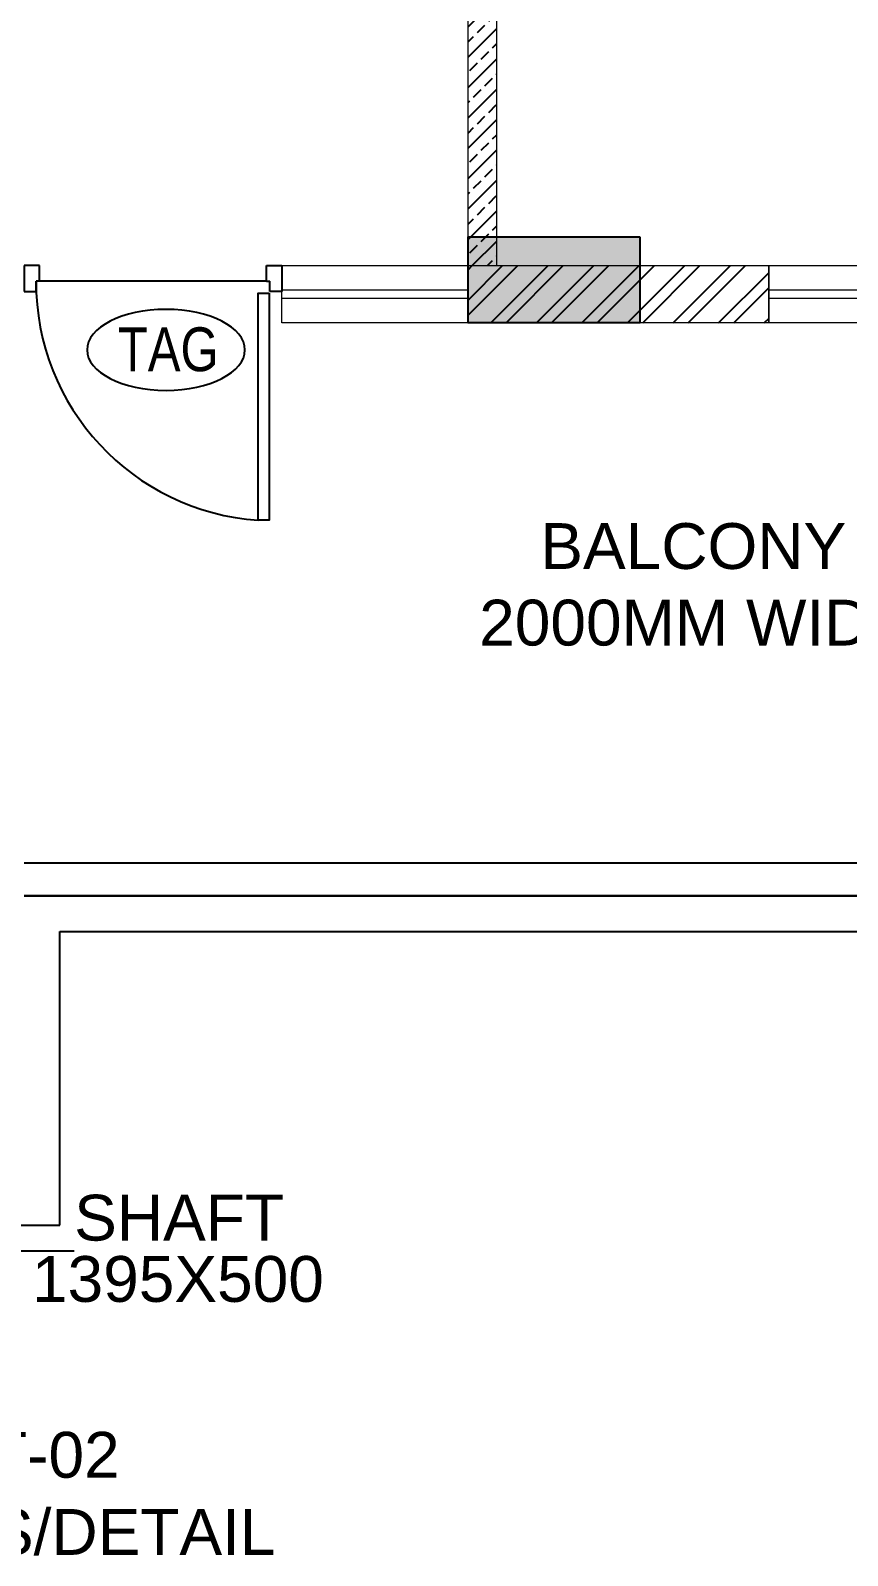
# Model space of a CAD drawing. Header units: millimetres. Extents: x 1255966 to 1543449, y 318653 to 465396.
# Drawn here: x 1389773 to 1392625, y 406355 to 411680 of the extents above; entities that cross this region are included whole.
import ezdxf
from ezdxf.enums import TextEntityAlignment as Align

# ---------------------------------------------------------------- set-up
doc = ezdxf.new("R2010")
doc.units = ezdxf.units.MM
doc.header["$LTSCALE"] = 500
doc.header["$MEASUREMENT"] = 0
doc.linetypes.add('HIDDEN', pattern=[0.375, 0.25, -0.125])
for name, color, linetype in [('AHC-A-FURNITURE', 2, 'Continuous'), ('DOOR', 8, 'Continuous'), ('TEXT-RM NAME', 6, 'Continuous'), ('TOWER AREA COLUMN.', 6, 'Continuous')]:
    doc.layers.add(name, color=color, linetype=linetype)
doc.layers.add('PROJECTION', color=7, linetype='HIDDEN', true_color=0xff4000)
doc.layers.add('RAILING', color=7, linetype='Continuous', true_color=0xadadad)
for name, color, linetype, lineweight in [('TOWER COL HATCH', 253, 'Continuous', 20), ('Wall', 2, 'Continuous', 15), ('WIN', 144, 'Continuous', 15)]:
    doc.layers.add(name, color=color, linetype=linetype, lineweight=lineweight)
doc.styles.get("Standard").update_dxf_attribs({"font": 'arial.ttf'})

# ---------------------------------------------------------------- blocks, each defined once
blk = doc.blocks.new('DOOR 900')
at = {"layer": 'DOOR', "ltscale": 100}
for p, q in [((0, 15), (93, 15)), ((0, -40), (0, 15)), ((93, 15), (93, -28)), ((55.8, -40), (0, -40)), ((93, -28), (55.8, -28)), ((55.8, -40), (55.8, -28)), ((55.8, -40), (55.8, -860)), ((55.8, -860), (0, -860)), ((0, -860), (0, -915)), ((55.8, -860), (55.8, -872)), ((93, -872), (55.8, -872)), ((93, -915), (93, -872)), ((0, -915), (93, -915))]:
    blk.add_line(p, q, dxfattribs=at)
blk.add_lwpolyline([(99.6, -30.4), (918.5, -30.4), (918.5, -70.4), (99.6, -70.4)], close=True, dxfattribs=at)
blk.add_arc((60.5, -12), 860, 269.6845, 356.1038, dxfattribs=at)

msp = doc.modelspace()

# ---------------------------------------------------------------- hatches: boundary and pattern name
at = {"layer": 'AHC-A-FURNITURE', "ltscale": 50, "true_color": 0x5b5b5b}
h = msp.add_hatch(dxfattribs=at)
h.set_pattern_fill('ANSI33', color=251, scale=300)
h.set_pattern_definition([(45, (1157523.66, 750672.71), (-53.033009, 53.033009), []), (45, (1157576.69, 750672.71), (-53.033009, 53.033009), [37.5, -18.75])])
h.paths.add_polyline_path([(1391400.6, 414518.9), (1391130.6, 414518.9), (1391130.6, 414418.9), (1391300.6, 414418.9), (1391300.6, 410858.9), (1391400.6, 410858.9)])
h = msp.add_hatch(dxfattribs=at)
h.set_pattern_fill('ANSI32', color=251, scale=300)
h.set_pattern_definition([(45, (1157523.66, 750672.71), (-79.549513, 79.549513), []), (45, (1157576.69, 750672.71), (-79.549513, 79.549513), [])])
h.paths.add_polyline_path([(1392350.6, 410858.9), (1391300.6, 410858.9), (1391300.6, 410658.9), (1392350.6, 410658.9)])
at = {"layer": 'TOWER COL HATCH'}
h = msp.add_hatch(color=253, dxfattribs=at)
h.dxf.hatch_style = 1
h.paths.add_polyline_path([(1391900.6, 410958.9), (1391900.6, 410658.9), (1391300.6, 410658.9), (1391300.6, 410958.9)])

# ---------------------------------------------------------------- linework, layer by layer
at = {"color": 5, "ltscale": 50, "true_color": 0x0000ff}
msp.add_line((1394415.6, 408658.9), (1389750.6, 408658.9), dxfattribs=at)
at = {"linetype": 'Continuous', "extrusion": (0, 0, -1)}
msp.add_ellipse((1390246, 410564.8), major_axis=(275.7, 0), ratio=0.512885, dxfattribs=at)
at = {"layer": 'PROJECTION', "ltscale": 50}
for p, q in [((1389875.6, 407508.9), (1389875.6, 408533.9)), ((1389875.6, 408533.9), (1394690.6, 408533.9)), ((1388182.6, 407508.9), (1389875.6, 407508.9))]:
    msp.add_line(p, q, dxfattribs=at)
at = {"layer": 'RAILING', "color": 36, "true_color": 0x7f4010}
for p, q in [((1389750.6, 408773.9), (1394415.6, 408773.9)), ((1389750.6, 408658.9), (1394415.6, 408658.9))]:
    msp.add_line(p, q, dxfattribs=at)
at = {"layer": 'TEXT-RM NAME'}
msp.add_lwpolyline([(1389238.4, 407657.3), (1389300.2, 407418.6), (1389925.2, 407418.6)], dxfattribs=at)
at = {"layer": 'TOWER AREA COLUMN.'}
msp.add_lwpolyline([(1391900.6, 410958.9), (1391900.6, 410658.9), (1391300.6, 410658.9), (1391300.6, 410958.9)], close=True, dxfattribs=at)
at = {"layer": 'Wall'}
for p, q in [((1391400.6, 410858.9), (1391400.6, 414518.9)), ((1391300.6, 410658.9), (1391300.6, 414418.9)), ((1391300.6, 410858.9), (1392350.6, 410858.9)), ((1392350.6, 410858.9), (1392350.6, 410658.9)), ((1392350.6, 410658.9), (1391300.6, 410658.9))]:
    msp.add_line(p, q, dxfattribs=at)
at = {"layer": 'WIN'}
for points in [[(1390650.6, 410858.9), (1391300.6, 410858.9), (1391300.6, 410658.9), (1390650.6, 410658.9)], [(1392350.6, 410858.9), (1393515.6, 410858.9), (1393515.6, 410658.9), (1392350.6, 410658.9)], [(1390650.6, 410773.9), (1391300.6, 410773.9), (1391300.6, 410743.9), (1390650.6, 410743.9)], [(1392350.6, 410773.9), (1393515.6, 410773.9), (1393515.6, 410743.9), (1392350.6, 410743.9)]]:
    msp.add_lwpolyline(points, close=True, dxfattribs=at)

# ---------------------------------------------------------------- block references
at = {"layer": 'DOOR', "extrusion": (0, 0, -1), "xscale": -0.9677419354838984, "yscale": 0.9677419354838984, "zscale": -0.9677419354838984, "rotation": 90}
msp.add_blockref('DOOR 900', (-1390636.1, 410858.9), dxfattribs=at)

# ---------------------------------------------------------------- texts
at = {"width": 0.8}
msp.add_attdef('TAG', text='', height=153.1, dxfattribs=at).set_placement((1390253.8, 410566.8), align=Align.MIDDLE_CENTER)
at = {"layer": 'TEXT-RM NAME'}
for s, p in [('BALCONY', (1391552.8, 409799.8)), ('2000MM WIDE', (1391339.4, 409532.5)), ('ST-02', (1389475.6, 406627)), ('AS/DETAIL', (1389485.6, 406357.6))]:
    msp.add_text(s, height=160, rotation=360, dxfattribs=at).set_placement(p)
for s, p in [('SHAFT', (1389925.3, 407454.9)), ('1395X500', (1389778, 407240.9))]:
    msp.add_text(s, height=160, dxfattribs=at).set_placement(p)

doc.saveas('drawing.dxf')
